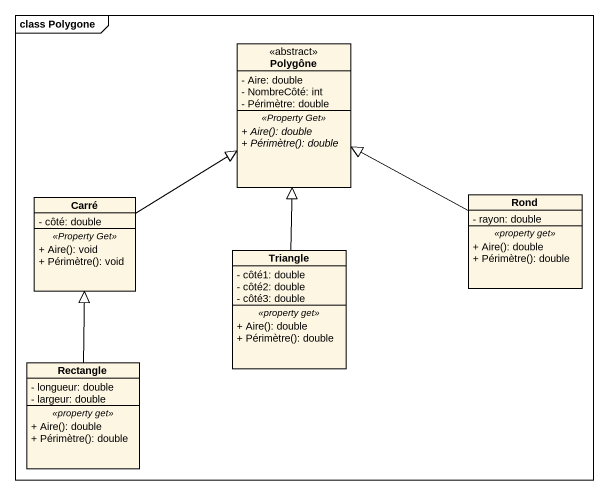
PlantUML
@startuml
mainframe class Polygone
hide circle
hide empty members
skinparam classAttributeIconSize 0
class Polygône <<abstract>> {
  - Aire: double
  - NombreCôté: int
  - Périmètre: double
  .. <<Property Get>> ..
  {abstract} + Aire(): double
  {abstract} + Périmètre(): double
}
class Carré {
  - côté: double
  .. <<Property Get>> ..
  + Aire(): void
  + Périmètre(): void
}
class Rond {
  - rayon: double
  .. <<property get>> ..
  + Aire(): double
  + Périmètre(): double
}
class Triangle {
  - côté1: double
  - côté2: double
  - côté3: double
  .. <<property get>> ..
  + Aire(): double
  + Périmètre(): double
}
class "Rectangle" as Rectangle_ {
  - longueur: double
  - largeur: double
  .. <<property get>> ..
  + Aire(): double
  + Périmètre(): double
}
Carré -up-|> Polygône
Rond -left-|> Polygône
Triangle -up-|> Polygône
Rectangle_ -up-|> Carré
@enduml
